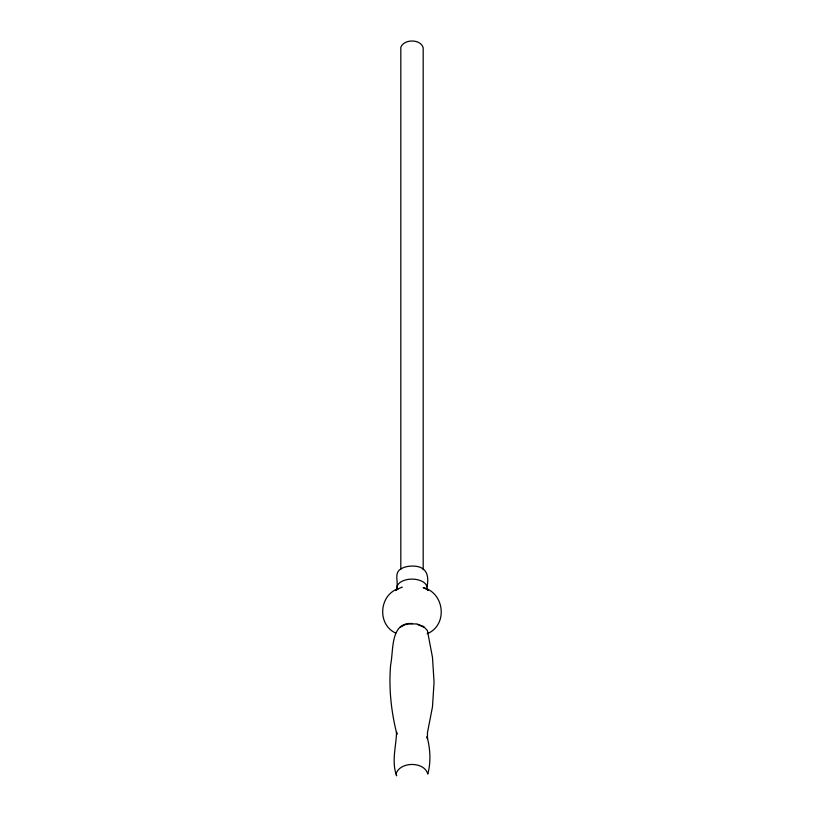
<?xml version="1.0" encoding="UTF-8"?>
<svg xmlns="http://www.w3.org/2000/svg" width="824" height="824" viewBox="0 0 824 824"><rect width="100%" height="100%" fill="white"/><g stroke="black" fill="none" stroke-linecap="round" stroke-linejoin="round"><path stroke-width="1.24" d="M396.787 588.563L395.798 590.324M397.199 587.399L396.529 589.675L397.137 588.913L395.881 590.509L396.849 588.439M400.042 627.301L405.161 624.644L408.591 623.902L416.614 623.943L423.557 626.425L427.399 630.556L432.487 657.428L434.052 682.148L432.487 706.807L427.46 732.67L427.46 738.891L427.079 736.594C430.221 748.8 431.127 761.809 427.79 774.086C424.525 761.386 400.433 761.355 396.21 773.448L396.602 775.796C391.297 761.345 396.231 746.565 396.54 732.052L396.921 734.359C391.204 711.699 388.609 688.133 390.648 664.803C393.718 650.105 390.051 621.729 412.556 623.552M395.86 590.334L398.353 588.604C378.988 595.124 376.959 624.644 395.788 633.11M427.11 633.738C448.122 625.313 444.744 592.755 423.134 587.594L427.357 589.593L426.636 589.17M401.638 587.378L402.143 587.172L396.952 589.294M417.418 624.335L423.732 627.219M425.967 588.666L427.903 590.211M427.471 589.521L428.13 590.293M426.894 588.686L427.924 590.262M427.44 589.057L427.883 590.077M426.997 586.884C429.541 574.215 425.792 566.098 412.525 566.057C407.849 566.078 402.946 567.025 399.269 570.084C394.82 574.246 397.951 581.054 397.003 586.286M423.186 569.714L423.186 47.823C420.868 38.831 403.812 38.81 400.814 47.37L400.814 569.271M396.952 587.43A15.059 8.621 0 0 1 412.525 579.118A15.059 8.621 0 0 1 427.048 588.027"/></g></svg>
